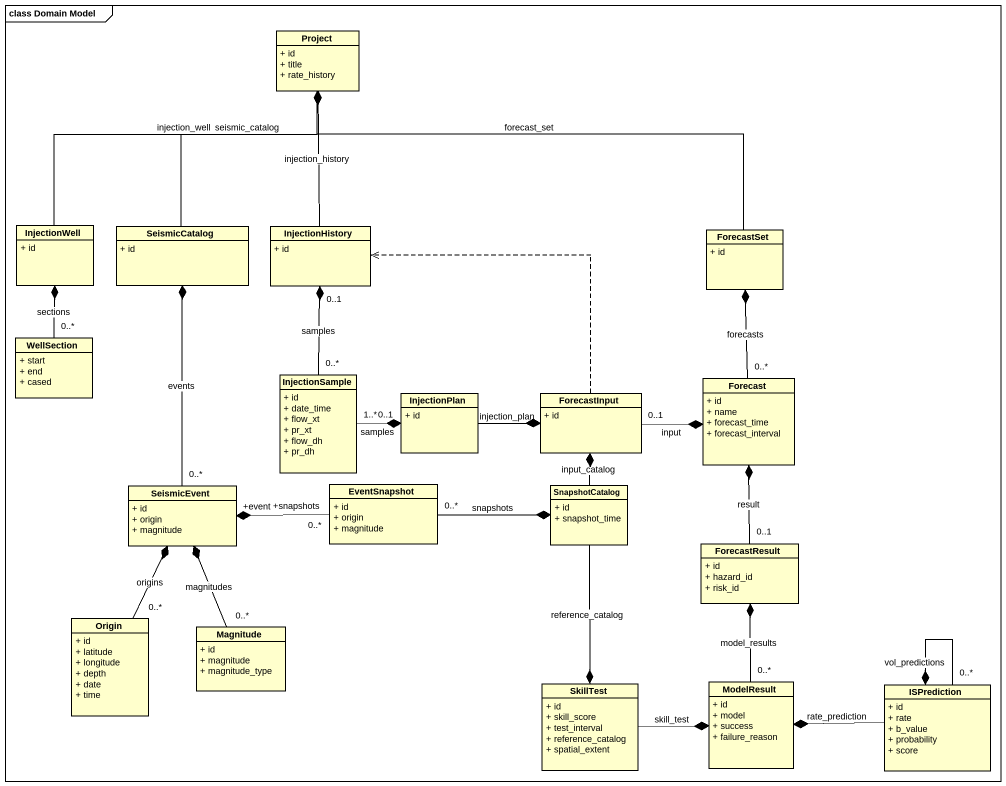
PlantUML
@startuml
mainframe class Domain Model
hide circle
hide empty members
skinparam classAttributeIconSize 0
class Project {
  + id
  + title
  + rate_history
}
class InjectionWell {
  + id
}
class SeismicCatalog {
  + id
}
class InjectionHistory {
  + id
}
class ForecastSet {
  + id
}
class WellSection {
  + start
  + end
  + cased
}
class InjectionSample {
  + id
  + date_time
  + flow_xt
  + pr_xt
  + flow_dh
  + pr_dh
}
class InjectionPlan {
  + id
}
class ForecastInput {
  + id
}
class Forecast {
  + id
  + name
  + forecast_time
  + forecast_interval
}
class SeismicEvent {
  + id
  + origin
  + magnitude
}
class EventSnapshot {
  + id
  + origin
  + magnitude
}
class SnapshotCatalog {
  + id
  + snapshot_time
}
class ForecastResult {
  + id
  + hazard_id
  + risk_id
}
class Origin {
  + id
  + latitude
  + longitude
  + depth
  + date
  + time
}
class Magnitude {
  + id
  + magnitude
  + magnitude_type
}
class SkillTest {
  + id
  + skill_score
  + test_interval
  + reference_catalog
  + spatial_extent
}
class ModelResult {
  + id
  + model
  + success
  + failure_reason
}
class ISPrediction {
  + id
  + rate
  + b_value
  + probability
  + score
}
InjectionWell -up-* Project : injection_well
SeismicCatalog -up-* Project : seismic_catalog
InjectionHistory -up-* Project : injection_history
ForecastSet -left-* Project : forecast_set
WellSection "0..*" -up-* InjectionWell : sections
InjectionSample "0..*" -up-* "0..1" InjectionHistory : samples
InjectionSample "1..*" -right-* "0..1" InjectionPlan : samples
InjectionPlan -right-* ForecastInput : injection_plan
ForecastInput .up.> InjectionHistory
ForecastInput "0..1" -right-* Forecast : input
Forecast "0..*" -up-* ForecastSet : forecasts
SeismicEvent "0..*" -up-* SeismicCatalog : events
EventSnapshot "+snapshots\n0..*" -left-* "+event" SeismicEvent
EventSnapshot "0..*" -right-* SnapshotCatalog : snapshots
SnapshotCatalog -up-* ForecastInput : input_catalog
SnapshotCatalog --* SkillTest : reference_catalog
ForecastResult "0..1" -up-* Forecast : result
Origin "0..*" -up-* SeismicEvent : origins
Magnitude "0..*" -up-* SeismicEvent : magnitudes
SkillTest -right-* ModelResult : skill_test
ModelResult "0..*" -up-* ForecastResult : model_results
ISPrediction -left-* ModelResult : rate_prediction
ISPrediction "0..*" --* ISPrediction : vol_predictions
@enduml
